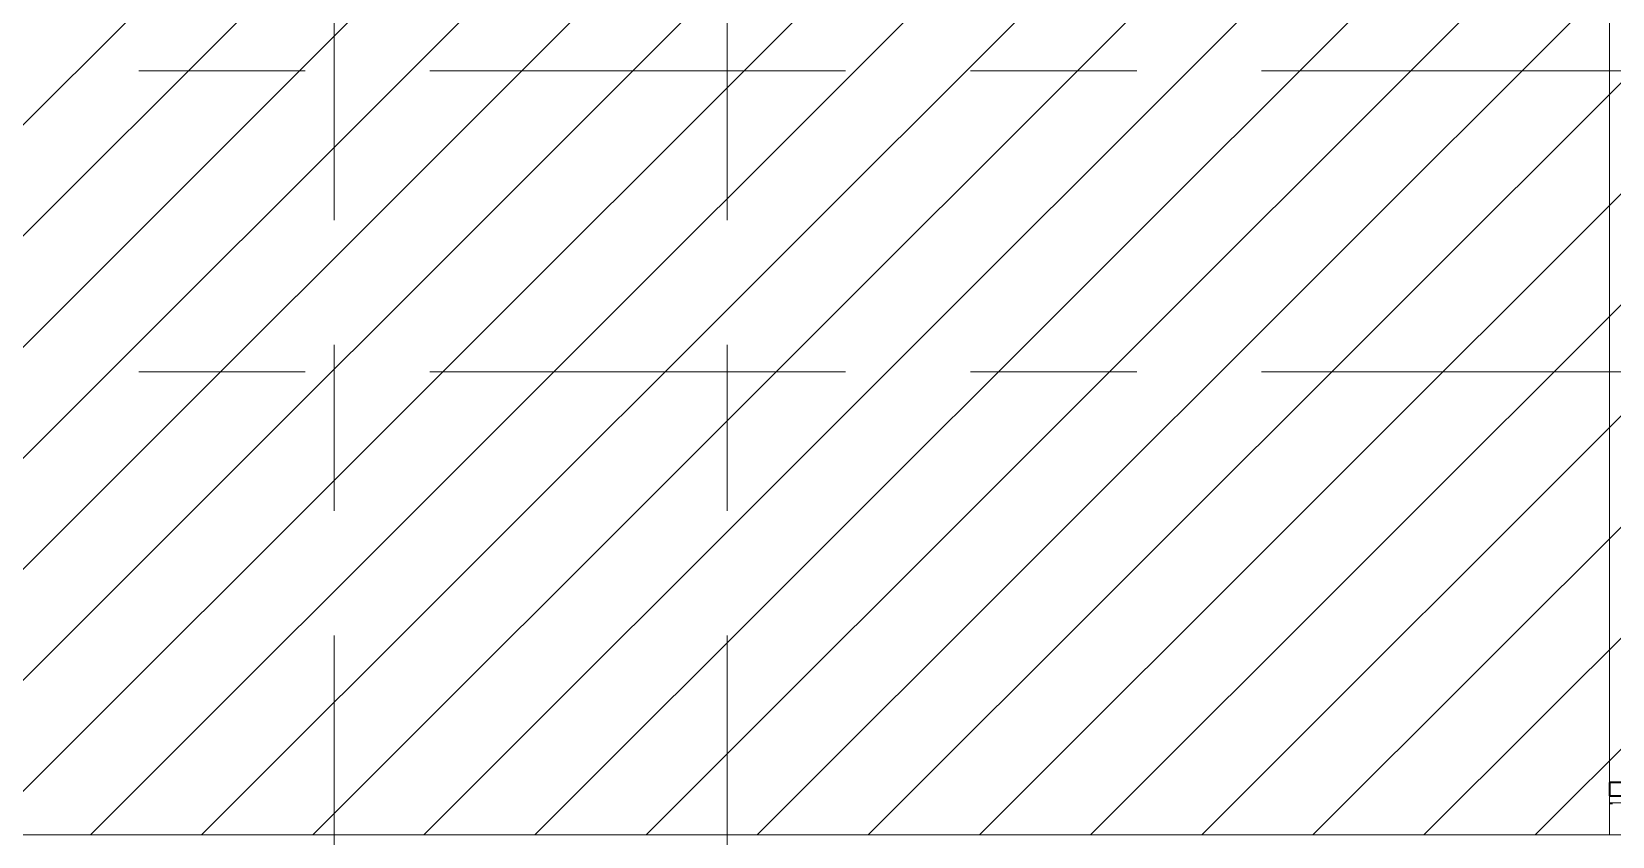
# Model space of a CAD drawing. Header units: millimetres. Extents: x -2911 to 185427, y -8553 to 29000.
# Drawn here: x 15855 to 21890, y 15226 to 18300 of the extents above; entities that cross this region are included whole.
import ezdxf

# ---------------------------------------------------------------- set-up
doc = ezdxf.new("R2010")
doc.units = ezdxf.units.MM
doc.linetypes.add('Осевая', pattern=[3175, 635, -476.25, 1587.5, -476.25])
for name, color, linetype, lineweight in [('A-DETL', 7, 'Continuous', 9), ('A-WALL', 7, 'Continuous', 9), ('A-WALL-2', 7, 'Continuous', 35), ('A-WALL-PATT', 7, 'Continuous', 9), ('Оси-2', 7, 'Осевая', 9)]:
    doc.layers.add(name, color=color, linetype=linetype, lineweight=lineweight)
doc.layers.add('A-DETL-GENF-1', color=7, linetype='Continuous', lineweight=9, true_color=0xc0c0c0)
doc.layers.add('A-WALL-FNSH-1', color=7, linetype='Continuous', lineweight=9, true_color=0x3c3c3c)

# ---------------------------------------------------------------- blocks, each defined once
blk = doc.blocks.new('Стены наклон_ амфитеатр - Стены наклон_ амфитеатр-32992696-План размещения напольных электротехнических лючков и розеток 2 этажа в осях 1-12')
at = {"layer": 'A-WALL-PATT'}
h = blk.add_hatch(dxfattribs=at)
h.set_pattern_fill('FP_97', color=256, style=0, pattern_type=2)
h.set_pattern_definition([(0, (26444.5, 15393.4), (0, 246.1), []), (90, (26444.5, 15393.4), (-1300, 8e-14), [])])
h.paths.add_polyline_path([(30993.5, 15353.9), (31010, 15353.9), (31010, 15380.7), (21879, 15380.7), (21879, 15353.9), (30633.9, 15353.9)])
h = blk.add_hatch(dxfattribs=at)
h.set_pattern_fill('FP_96', color=256, style=0, pattern_type=2)
h.set_pattern_definition([(180, (26444.5, 15352), (-4e-13, -3050), []), (270, (26444.5, 15352), (1300, 8e-14), [])])
h.paths.add_polyline_path([(31007.5, 15350), (31010, 15350), (31010, 15353.9), (21879, 15353.9), (21879, 15350), (30633.9, 15350)])
at = {"layer": 'A-WALL'}
for p, q in [((21879, 15353.9), (21879, 15380.7)), ((21879, 15350), (21879, 15353.9)), ((30590, 15353.9), (21879, 15353.9))]:
    blk.add_line(p, q, dxfattribs=at)
at = {"layer": 'A-WALL-2'}
for p, q in [((30590, 15430.8), (21879, 15430.8)), ((21879, 15430.8), (21879, 15380.7)), ((21879, 15380.7), (30590, 15380.7))]:
    blk.add_line(p, q, dxfattribs=at)

msp = doc.modelspace()

# ---------------------------------------------------------------- hatches: boundary and pattern name
at = {"layer": 'A-DETL-GENF-1'}
h = msp.add_hatch(dxfattribs=at)
h.set_pattern_fill('FP_100', color=256, style=0, pattern_type=2)
h.set_pattern_definition([(45, (0, 0), (-212.132, 212.132), [])])
h.paths.add_polyline_path([(30590, 15231), (30590, 26500), (21910, 26500), (21910, 26900), (14760, 26900), (14760, 24680), (14310.3, 24680), (14310.3, 15231), (27981.9, 15231)])

# ---------------------------------------------------------------- linework, layer by layer
at = {"layer": 'A-DETL'}
for p, q in [((21879, 19200), (21879, 15231)), ((14310.3, 15231), (30590, 15231))]:
    msp.add_line(p, q, dxfattribs=at)
at = {"layer": 'A-WALL-FNSH-1'}
for p, q in [((21890, 15350), (21879, 15350)), ((21879, 15350), (21879, 15231)), ((21879, 15231), (13931.3, 15231))]:
    msp.add_line(p, q, dxfattribs=at)
at = {"layer": 'Оси-2'}
for p, q in [((17010, 593.7), (17010, 24898.1)), ((18510, 593.7), (18510, 24898.1)), ((389, 18150), (35990, 18150)), ((389, 17000), (35990, 17000))]:
    msp.add_line(p, q, dxfattribs=at)

# ---------------------------------------------------------------- block references
at = {"layer": 'A-WALL'}
msp.add_blockref('Стены наклон_ амфитеатр - Стены наклон_ амфитеатр-32992696-План размещения напольных электротехнических лючков и розеток 2 этажа в осях 1-12', (0, 0), dxfattribs=at)

doc.saveas('drawing.dxf')
